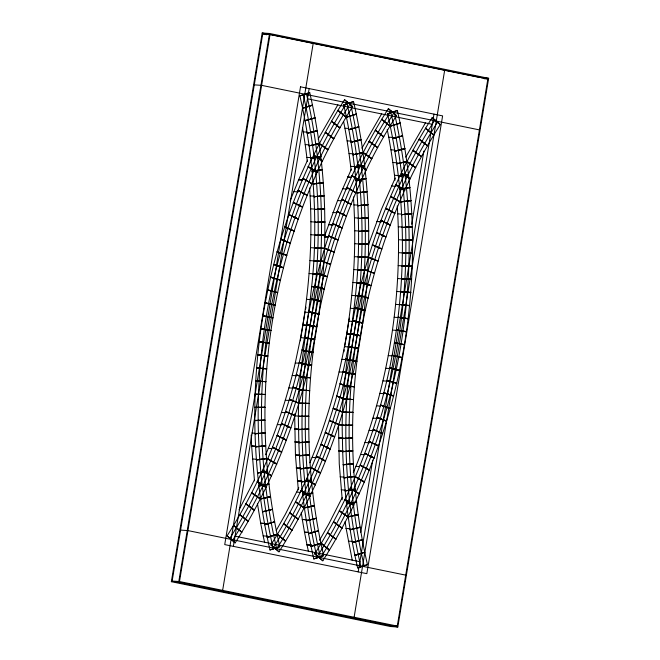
<?xml version="1.0" encoding="UTF-8"?>
<svg xmlns="http://www.w3.org/2000/svg" width="660" height="660" viewBox="0 0 660 660"><rect width="100%" height="100%" fill="white"/><g stroke="black" fill="none" stroke-linecap="round" stroke-linejoin="round"><path stroke-width="0.99" d="M254.793 420.544C253.861 308.038 284.138 194.824 344.57 99.635L352.654 106.648C270.773 235.752 245.536 398.12 279.807 546.694L270.006 550.052C260.23 507.606 255.189 464.095 254.793 420.544L264.94 420.164L254.793 420.387M298.303 489.819L295.441 454.954L294.69 415.899M298.617 429.503C296.216 368.42 312.708 308.888 314.416 248.077C316.156 196.993 311.363 145.679 299.887 95.857L309.688 92.499C328.465 173.332 329.414 257.878 314.779 339.463C304.516 411.262 307.337 484.96 323.623 555.662L313.83 559.02C304.054 516.574 299.013 473.055 298.617 429.503L308.764 429.132L298.617 429.355M305.291 429.256C305.027 394.721 307.717 360.162 313.335 326.081M300.778 337.772C309.581 288.42 313.013 238.037 309.606 187.984M342.226 499.768L339.265 463.914L338.514 424.768L343.101 425.065M342.441 438.471C340.04 377.388 356.532 317.848 358.24 257.045C359.98 205.961 355.187 154.638 343.712 104.825L353.512 101.467C372.289 182.3 373.238 266.846 358.603 348.43C348.34 420.222 351.161 493.928 367.447 564.622L357.654 567.98C347.878 525.533 342.837 482.023 342.441 438.471L352.588 438.091L342.441 438.314M344.594 346.789L344.586 346.838C351.351 308.534 355.096 269.659 354.709 230.744M353.323 472.651C388.369 388.74 403.186 296.604 397.254 205.912M412.516 253.242L402.369 253.16C402.955 206.332 398.046 159.431 387.536 113.784L397.337 110.426C432.407 262.507 406.576 428.703 322.765 560.843L314.688 553.831C371.432 464.467 400.966 358.792 402.369 253.16L412.516 252.937M294.739 413.812L294.69 415.8L299.277 416.204M300.366 340.832L300.63 338.861M343.934 351.772L344.19 349.8M310.101 325.421C297.388 402.394 299.566 481.849 317.097 557.898M310.183 325.438C317.204 282.843 319.646 239.514 317.443 196.399M313.417 326.098C326.123 249.125 323.945 169.669 306.421 93.621M171.352 581.699L262.193 33L269.527 33.478L488.647 78.301L397.807 627L390.472 626.521L171.352 581.699L178.695 582.186L397.807 627M172.144 581.056L262.721 33.916L270.064 34.403L487.856 78.944L397.279 626.084L389.936 625.597L172.144 581.056L179.487 581.534L397.279 626.084M178.695 582.186L269.527 33.478M179.487 581.534L270.064 34.403M222.643 590.362L313.219 43.23M233.359 546.364L309.144 88.588M360.764 532.273L372.71 460.103M411.757 224.268L423.868 151.082M358.19 571.89L433.975 114.122M354.115 617.257L444.691 70.117M295.276 362.95L300.597 337.689L305.036 312.064M314.424 339.85L304.549 337.367C316.816 256.542 344.355 177.68 388.393 108.603L396.478 115.615C353.331 183.265 326.428 260.535 314.457 339.702C300.927 411.568 274.362 481.132 235.125 542.916L227.04 535.904C265.378 475.538 291.332 407.583 304.549 337.367L314.482 339.553M309.878 462.792C328.853 417.475 341.418 369.641 348.843 321.123M358.248 348.818L348.373 346.335C360.64 265.501 388.179 186.64 432.217 117.562L440.303 124.575C397.155 192.233 370.252 269.495 358.281 348.67C344.751 420.536 318.186 490.099 278.941 551.884L270.864 544.871C309.202 484.506 335.156 416.542 348.373 346.335L358.306 348.521M305.613 309.136L306.001 307.189M349.049 320.05L349.437 318.103M364.724 297.049C344.239 385.044 343.802 477.708 364.097 565.768M265.675 454.723C278.124 425.048 287.917 394.276 295.276 362.95L298.947 363.19M364.724 297.049C379.153 235.29 403.507 175.75 437.539 122.182M336.451 409.662C366.391 310.885 370.243 204.278 347.061 103.678M336.451 409.662C321.733 458.048 300.745 504.562 273.628 547.264M351.392 169.092L337.557 200.541L324.349 236.742L328.02 236.981M368.486 244.769L381.381 209.509L395.216 178.06M290.152 200.755L298.658 179.767L307.568 160.132M254.562 479.638L239.085 509.759M276.243 530.417L285.252 514.511L298.807 487.723M342.21 497.566L329.076 523.471L319.58 540.21M318.087 139.177L337.887 104.783M361.911 148.145L381.711 113.751M405.735 157.105L425.535 122.71M347.267 101.97C264.099 233.104 238.466 398.029 273.273 548.938M349.891 104.255C267.349 234.399 241.915 398.071 276.449 547.841M391.091 110.938C347.391 179.553 319.918 257.854 307.931 338.167C294.608 408.944 268.455 477.452 229.804 538.304M393.715 113.215C350.311 181.368 323.037 259.157 311.149 338.926C297.726 410.239 271.367 479.267 232.427 540.581M434.915 119.897C351.747 251.031 326.114 415.957 360.921 566.857M276.251 549.541C359.42 418.415 385.044 253.489 350.245 102.581M317.452 556.231C399.993 426.088 425.428 262.408 390.885 112.637M320.075 558.509C403.243 427.375 428.868 262.457 394.07 111.548M299.887 95.857L309.721 92.647M312.493 105.311L302.602 108.232L312.436 105.022M343.712 104.825L353.546 101.607M356.317 114.279L346.426 117.191L356.26 113.982M387.536 113.784L397.37 110.575M400.141 123.238L390.25 126.159L400.084 122.95M267.259 537.537L277.093 534.328L267.201 537.24M269.973 549.912L279.807 546.694M311.083 546.496L320.917 543.287L311.025 546.208M313.797 558.871L323.623 555.662M354.907 555.464L364.733 552.247L354.849 555.167M357.621 567.831L367.447 564.622M302.602 108.232L312.469 105.163M346.426 117.191L356.284 114.13M390.25 126.159L400.108 123.09M267.226 537.389L277.093 534.328M311.05 546.356L320.917 543.287M354.874 555.316L364.733 552.247M314.993 118.066L305.044 120.689L314.935 117.769M358.817 127.025L348.868 129.649L358.76 126.736M402.641 135.993L392.692 138.617L402.584 135.696M264.759 524.783L274.642 521.87L264.701 524.494M308.575 533.75L318.466 530.83L308.525 533.453M352.399 542.71L362.29 539.789L352.349 542.421M305.044 120.689L314.968 117.917M348.868 129.649L358.792 126.877M392.692 138.617L402.616 135.844M264.726 524.642L274.642 521.87M308.55 533.602L318.466 530.83M352.374 542.561L362.29 539.789M317.212 130.894L307.222 133.221L317.163 130.597M361.036 139.854L351.046 142.18L360.987 139.557M404.861 148.822L394.87 151.148L404.811 148.525M262.523 511.954L272.473 509.33L262.482 511.665M306.347 520.921L316.297 518.298L306.306 520.624M350.171 529.881L360.121 527.257L350.13 529.584M307.222 133.221L317.188 130.746M351.046 142.18L361.012 139.706M394.87 151.148L404.836 148.673M262.498 511.813L272.473 509.33M306.322 520.773L316.297 518.298M350.147 529.732L360.121 527.257M319.159 143.789L309.119 145.819L319.118 143.492M362.983 152.757L352.943 154.786L362.942 152.46M406.799 161.716L396.767 163.746L406.758 161.419M260.576 499.059L270.567 496.733L260.535 498.762M304.4 508.027L314.391 505.7L304.359 507.73M348.224 516.986L358.215 514.66L348.183 516.689M309.119 145.819L319.135 143.641M352.943 154.786L362.959 152.608M396.767 163.746L406.783 161.568M260.56 498.91L270.567 496.733M304.375 507.878L314.391 505.7M348.2 516.838L358.215 514.66M320.818 156.75L310.753 158.482L320.785 156.453M364.642 165.718L354.577 167.442L364.609 165.412M408.466 174.677L398.392 176.41L408.433 174.38M258.91 486.106L268.942 484.077L258.877 485.801M302.734 495.066L312.766 493.036L302.701 494.769M346.558 504.034L356.59 501.996L346.525 503.728M310.753 158.482L320.801 156.601M354.577 167.442L364.625 165.561M398.392 176.41L408.449 174.529M258.893 485.958L268.942 484.077M302.717 494.917L312.766 493.036M346.533 503.877L356.59 501.996M322.204 169.76L312.106 171.196L322.171 169.463M366.028 178.728L355.93 180.155L365.995 178.423M409.843 187.688L399.745 189.123L409.819 187.39M257.524 473.096L267.589 471.364L257.491 472.791M301.348 482.056L311.413 480.323L301.315 481.759M345.172 491.023L355.237 489.291L345.139 490.718M312.106 171.196L322.187 169.612M355.93 180.155L366.011 178.571M399.745 189.123L409.835 187.539M257.507 472.939L267.589 471.364M301.331 481.907L311.413 480.323M345.155 490.867L355.237 489.291M323.301 182.82L313.178 183.95L323.276 182.515M367.125 191.779L357.002 192.91L367.1 191.482M410.949 200.747L400.826 201.877L410.924 200.442M256.418 460.036L266.516 458.609L256.393 459.739M300.242 469.004L310.34 467.569L300.217 468.699M344.066 477.964L354.164 476.536L344.041 477.667M313.178 183.95L323.293 182.663M357.002 192.91L367.117 191.631M400.826 201.877L410.941 200.59M256.402 459.888L266.516 458.609M300.226 468.856L310.34 467.569M344.05 477.815L354.164 476.536M324.118 195.913L313.978 196.738L324.101 195.607M367.942 204.872L357.802 205.697L367.925 204.567M411.766 213.832L401.626 214.665L411.749 213.535M255.593 446.952L265.716 445.822L255.577 446.647M299.417 455.911L309.532 454.781L299.401 455.606M343.241 464.871L353.356 463.741L343.225 464.574M313.978 196.738L324.109 195.756M357.802 205.697L367.933 204.724M401.626 214.665L411.757 213.683M255.585 446.795L265.716 445.822M299.409 455.763L309.532 454.781M343.233 464.722L353.356 463.741M324.654 209.03L314.507 209.55L324.637 208.725M368.47 217.99L358.33 218.518L368.462 217.684M412.294 226.958L402.154 227.477L412.286 226.652M255.049 433.826L265.188 433.001L255.04 433.529M298.873 442.794L309.012 441.969L298.864 442.489M342.697 451.754L352.836 450.928L342.688 451.457M314.507 209.55L324.646 208.874M358.33 218.518L368.47 217.841M402.154 227.477L412.294 226.801M255.049 433.678L265.188 433.001M298.873 442.645L309.012 441.969M342.697 451.605L352.836 450.928M324.901 222.164L314.754 222.387L324.901 221.859M368.725 231.124L358.578 231.355L368.717 230.827M412.549 240.091L402.402 240.314L412.541 239.786M254.793 420.692L264.94 420.164M298.617 429.66L308.764 429.132M342.441 438.619L352.588 438.091M314.754 222.387L324.901 222.016M358.578 231.355L368.725 230.975M402.402 240.314L412.549 239.943M324.868 235.315L314.721 235.232L324.868 235.01M368.692 244.274L358.545 244.2L368.692 243.969M254.826 407.542L264.974 407.319L254.826 407.245M298.642 416.51L308.789 416.287L298.65 416.204M342.466 425.469L352.613 425.246L342.474 425.172M314.721 235.232L324.868 235.158M358.545 244.2L368.692 244.126M402.369 253.16L412.516 253.085M254.826 407.393L264.974 407.319M298.65 416.361L308.789 416.287M342.466 425.32L352.613 425.246M324.646 248.176L334.15 252.12L324.563 248.465L314.416 248.077L324.563 248.16M368.47 257.144L377.974 261.079L368.387 257.425L358.24 257.045L368.387 257.12M412.195 266.384L402.064 266.005L412.203 266.087M255.131 394.399L265.279 394.474L255.148 394.094M298.955 403.359L309.103 403.441L298.963 403.054L289.369 399.399L298.873 403.342M342.779 412.318L352.927 412.401L342.787 412.022L333.185 408.367L342.697 412.302M314.416 248.077L324.555 248.309M358.24 257.045L368.379 257.276M402.064 266.005L412.203 266.236M255.139 394.243L265.279 394.474M309.103 403.441L298.963 403.21L289.369 399.399M352.927 412.401L342.787 412.17L333.185 408.367M323.945 261.608L313.83 260.923L323.969 261.302M367.768 270.567L357.654 269.882L367.785 270.262M411.592 279.535L401.478 278.85L411.609 279.229M255.725 381.249L265.864 381.637L255.742 380.952M299.549 390.217L309.68 390.596L299.566 389.911M343.373 399.176L353.504 399.564L343.39 398.879M313.83 260.923L323.961 261.451M357.654 269.882L367.785 270.418M401.478 278.85L411.609 279.378M255.733 381.1L265.864 381.637M299.558 390.068L309.68 390.596M343.382 399.028L353.504 399.564M481.305 77.814L488.647 78.301M484.184 78.705L486.94 78.886M254.29 84.868L261.632 85.354L479.416 129.896M343.596 121.456L344.924 128.221L348.596 128.461M387.23 129.459L388.748 137.181L393.335 137.486M302.618 128.007L303.286 131.893L306.958 132.132M344.924 128.221L347.111 140.852L351.697 141.157M388.748 137.189L390.935 149.82L394.606 150.059M303.295 131.893L305.209 144.589L308.88 144.837M347.111 140.861L349.033 153.557L353.62 153.854M390.935 149.82L392.857 162.517L397.444 162.822M305.209 144.598L306.85 157.352L311.438 157.657M349.033 153.557L350.674 166.32L354.337 166.559M392.857 162.525L394.49 175.279L399.085 175.585M347.671 177.012L351.343 177.251M347.63 177.103L351.301 177.342M298.675 179.718L302.346 179.957M298.642 179.809L302.305 180.048M391.454 186.062L396.082 186.277M342.457 188.776L347.086 188.983M293.716 191.631L298.345 191.837M310.101 195.921L314.688 196.218M337.54 200.59L341.245 200.739M353.43 196.952L353.925 204.88L357.596 205.12M397.749 213.848L401.42 214.087M310.637 208.84L315.224 209.137M332.879 212.545L336.584 212.693M353.925 204.889L354.453 217.8L359.048 218.105M376.736 221.413L381.323 221.719M376.703 221.512L381.29 221.809M398.277 226.768L401.948 227.007M310.885 221.776L315.472 222.082M328.498 224.532L333.085 224.837M328.465 224.631L333.052 224.928M358.38 230.983L354.709 230.736L354.453 217.808M398.533 239.704L403.12 240.001M310.852 234.729L315.439 235.026M324.316 236.833L327.987 237.072M354.676 243.688L358.347 243.928M398.5 252.648L403.087 252.953M310.546 247.673L314.218 247.921M354.37 256.641L358.957 256.938M398.195 265.601L401.858 265.84M309.952 260.617L314.539 260.923M353.776 269.585L358.363 269.89M397.6 278.545L401.272 278.792M309.086 273.553L312.757 273.793M352.91 282.513L357.497 282.81M396.734 291.481L401.321 291.778M351.763 295.424L356.35 295.721M395.587 304.384L399.259 304.623M306.521 299.335L310.192 299.574M350.344 308.294L354.932 308.599M394.168 317.262L398.755 317.559M304.821 312.172L309.408 312.469M348.645 321.131L352.316 321.37M392.469 330.099L397.056 330.396M307.428 325.256L302.759 324.935L307.337 325.289M346.591 333.853L351.178 334.15M346.574 333.952L351.17 334.199M300.597 337.689L304.268 337.928M344.421 346.649L349.008 346.954M388.245 355.616L391.908 355.855M341.897 359.32L346.483 359.617M385.721 368.28L389.392 368.519M339.1 371.91L343.687 372.215M382.924 380.878L387.511 381.175M292.215 375.466L296.802 375.763M379.863 393.393L384.45 393.69M288.882 387.89L293.477 388.195M376.53 405.817L380.201 406.057M285.293 400.216L288.956 400.463M372.941 418.143L377.528 418.448M281.432 412.442L285.103 412.682M338.514 424.867L343.101 425.164M369.08 430.369L373.667 430.675M277.315 424.553L281.902 424.858M294.657 428.852L298.328 429.091M294.657 428.951L298.328 429.19M338.481 437.811L343.068 438.116M338.481 437.91L343.068 438.215M252.004 432.985L254.76 433.265M364.963 442.481L369.55 442.786M294.913 441.886L299.5 442.183M294.913 441.986L299.5 442.282M338.728 450.846L343.324 451.151M338.737 450.945L343.324 451.25M251.617 445.937L256.204 446.242M251.171 435.006L251.617 445.987L255.296 446.284M268.307 448.412L271.978 448.651M360.583 454.476L364.254 454.715M295.441 454.905L300.028 455.202M295.449 455.004L300.036 455.301M312.13 457.38L316.717 457.677M252.434 458.931L256.105 459.269M355.954 466.339L359.626 466.579M296.249 467.89L300.844 468.196M296.257 467.989L300.844 468.295M340.073 476.858L343.745 477.097M297.346 480.851L301.933 481.148M297.355 480.95L301.942 481.247M341.171 489.811L345.766 490.215M296.736 492.121L300.407 492.368M301.274 512.581L302.305 519.469L306.892 519.717M302.321 519.519L306.908 519.816M345.089 521.54L346.129 528.429L349.792 528.619M346.137 528.479L349.808 528.718M260.683 523.182L265.271 523.487M257.45 503.613L260.692 523.231L265.287 523.586M304.507 532.15L308.179 532.389M302.305 519.469L304.516 532.199L308.195 532.488M180.584 530.104L187.918 530.582L405.71 575.132M348.332 541.109L352.918 541.414M260.692 523.231L263.175 535.887L267.77 536.233M304.516 532.199L306.999 544.846L311.578 545.102M307.007 544.896L311.594 545.201M323.062 274.733L312.972 273.743L323.087 274.428M366.886 283.693L356.796 282.711L366.911 283.396M410.71 292.661L400.62 291.671L410.734 292.355M256.608 368.123L266.722 368.808L256.625 367.826M300.432 377.091L310.546 377.776L300.448 376.786M344.256 386.05L354.37 386.735L344.272 385.745M312.972 273.743L323.078 274.585M356.796 282.711L366.902 283.544M400.62 291.671L410.726 292.512M256.616 367.975L266.722 368.808M300.44 376.934L310.546 377.776M344.264 385.902L354.37 386.735M321.899 287.834L311.834 286.547L321.932 287.537M365.722 296.802L355.658 295.515L365.755 296.497M409.546 305.762L399.481 304.474L409.571 305.464M257.763 355.022L267.861 356.004L257.796 354.717M301.587 363.982L311.677 364.972L301.62 363.685M345.411 372.95L355.501 373.931L345.444 372.644M311.834 286.547L321.915 287.686M355.658 295.515L365.739 296.653M399.481 304.474L409.563 305.613M257.779 354.865L267.861 356.004M301.603 363.833L311.677 364.972M345.427 372.793L355.501 373.931M320.447 300.911L310.423 299.318L320.488 300.613M364.27 309.87L354.247 308.286L364.312 309.573M408.094 318.838L398.071 317.245L408.136 318.533M259.207 341.946L269.272 343.233L259.24 341.641M303.031 350.905L313.096 352.192L303.064 350.608M346.855 359.873L356.92 361.16L346.888 359.568M310.423 299.318L320.471 300.762M354.247 308.286L364.295 309.721M398.071 317.245L408.119 318.689M259.223 341.798L269.272 343.233M303.047 350.757L313.096 352.192M346.871 359.725L356.92 361.16M318.722 313.945L308.74 312.056L318.763 313.64M362.546 322.905L352.564 321.016L362.587 322.608M406.37 331.873L396.388 329.983L406.411 331.567M260.931 328.911L270.955 330.503L260.972 328.614M304.755 337.879L314.779 339.463L304.796 337.573M348.579 346.838L358.603 348.43L348.62 346.541M308.74 312.056L318.747 313.797M352.564 321.016L362.571 322.757M396.388 329.983L406.387 331.716M260.947 328.762L270.955 330.503M304.772 337.722L314.779 339.463M348.596 346.69L358.603 348.43M262.927 315.925L272.918 317.815L262.977 315.628M316.709 326.923L306.776 324.745L316.759 326.626M306.751 324.893L316.734 326.774L306.801 324.588M360.533 335.89L350.6 333.704L360.583 335.593M350.575 333.853L360.558 335.742L350.625 333.556M404.357 344.85L394.424 342.664L404.407 344.553M262.193 33L480.298 77.608M263.728 34.122L266.755 34.741M307.461 98.777L432.292 124.311M262.952 315.777L272.918 317.815M306.776 324.745L316.734 326.774M350.6 333.704L360.558 335.742M394.424 342.664L404.382 344.701M235.051 536.176L359.882 561.701M352.861 320.925L362.794 323.111L352.918 320.628M309.037 311.965L318.97 314.152L309.094 311.668M265.213 302.998L275.146 305.184L265.271 302.701M402.072 357.778L392.197 355.295L402.13 357.481M352.885 320.776L362.794 323.111M309.061 311.817L318.97 314.152M265.238 302.849L275.146 305.184M392.197 355.295L402.105 357.629M348.373 346.335L358.281 348.67M304.549 337.367L314.457 339.702M355.418 308.063L365.293 310.546L355.476 307.766M311.594 299.096L321.469 301.579L311.652 298.807M267.77 290.136L277.646 292.619L267.836 289.839M399.506 370.639L389.689 367.859L399.572 370.342M355.682 361.68L345.865 358.9L355.748 361.383M311.858 352.712L302.041 349.94L311.924 352.415M355.443 307.915L365.293 310.546M311.627 298.947L321.469 301.579M267.803 289.988L277.646 292.619M389.689 367.859L399.539 370.491M345.865 358.9L355.715 361.531M302.041 349.94L311.891 352.564M358.248 295.276L368.065 298.048L358.322 294.979M314.424 286.308L324.241 289.088L314.498 286.019M270.6 277.349L280.417 280.12L270.674 277.051M396.668 383.427L386.917 380.358L396.734 383.138M352.844 374.467L343.101 371.39L352.91 374.171M309.02 365.5L299.277 362.431L309.086 365.211M358.281 295.127L368.065 298.048M314.457 286.159L324.241 289.088M270.633 277.2L280.417 280.12M386.917 380.358L396.701 383.278M343.101 371.39L352.877 374.319M299.277 362.431L309.053 365.359M361.358 282.562L371.101 285.64L361.433 282.274M317.534 273.603L327.277 276.672L317.608 273.314M273.71 264.635L283.453 267.712L273.784 264.346M393.558 396.132L383.881 392.774L393.632 395.843M349.734 387.173L340.057 383.807L349.808 386.884M305.91 378.205L296.233 374.847L305.984 377.916M361.391 282.422L371.101 285.64M317.567 273.454L327.277 276.672M273.743 264.495L283.453 267.712M383.881 392.774L393.591 395.992M340.057 383.807L349.767 387.024M296.233 374.847L305.943 378.064M364.733 269.948L374.41 273.314L364.815 269.659M320.909 260.98L330.586 264.346L320.991 260.692M277.084 252.021L286.762 255.387L277.167 251.732M390.167 408.746L380.581 405.1L390.25 408.457M346.343 399.787L336.757 396.132L346.426 399.498M302.519 390.827L292.933 387.173L302.602 390.538M364.774 269.8L374.41 273.314M320.95 260.84L330.586 264.346M277.126 251.873L286.762 255.387M380.581 405.1L390.209 408.606M336.757 396.132L346.393 399.647M292.933 387.173L302.569 390.679M280.739 239.498L290.326 243.152L280.822 239.217M386.512 421.27L377.008 417.326L386.603 420.981M368.428 257.284L377.974 261.079M324.604 248.317L334.15 252.12M280.78 239.357L290.326 243.152M377.008 417.326L386.562 421.121M372.298 245.017L381.802 248.952L372.388 244.728M328.474 236.049L337.978 239.992L328.564 235.768M284.65 227.089L294.154 231.025L284.74 226.801M382.594 433.678L373.18 429.454L382.693 433.397M338.77 424.718L329.365 420.494L338.869 424.43M294.946 415.75L285.541 411.526L295.045 415.47M372.339 244.868L381.802 248.952M328.523 235.909L337.978 239.992M284.699 226.941L294.154 231.025M373.18 429.454L382.643 433.537M329.365 420.494L338.819 424.578M285.541 411.526L294.995 415.61M376.48 232.716L385.885 236.94L376.579 232.435M332.656 223.748L342.061 227.972L332.755 223.468M288.832 214.789L298.238 219.013L288.932 214.508M378.411 445.978L369.097 441.474L378.51 445.698M334.587 437.011L325.273 432.506L334.686 436.73M290.763 428.051L281.449 423.547L290.862 427.771M376.522 232.576L385.885 236.94M332.698 223.608L342.061 227.972M288.882 214.648L298.238 219.013M369.097 441.474L378.46 445.838M325.273 432.506L334.637 436.87M281.449 423.547L290.812 427.911M380.919 220.539L390.233 225.043L381.026 220.258M337.095 211.571L346.409 216.076L337.202 211.291M293.271 202.612L302.585 207.116L293.378 202.331M373.964 458.147L364.757 453.37L374.072 457.875M330.14 449.188L320.933 444.403L330.248 448.907M286.316 440.228L277.109 435.443L286.423 439.948M380.968 220.399L390.233 225.043M337.144 211.431L346.409 216.076M293.32 202.471L302.585 207.116M364.757 453.37L374.014 458.015M320.933 444.403L330.198 449.047M277.109 435.443L286.374 440.088M385.621 208.486L394.828 213.271L385.729 208.213M341.798 199.526L351.004 204.311L341.905 199.246M297.974 190.558L307.18 195.343L298.081 190.286M369.262 470.192L360.162 465.135L369.369 469.92M325.438 461.233L316.338 456.175L325.545 460.96M281.614 452.273L272.514 447.208L281.721 451.993M385.671 208.345L394.828 213.271M341.847 199.386L351.004 204.311M298.023 190.426L307.18 195.343M360.162 465.135L369.311 470.06M316.338 456.175L325.487 461.092M272.514 447.208L281.671 452.133M390.572 196.581L399.671 201.638L390.687 196.3M346.748 187.613L355.847 192.67L346.871 187.341M302.923 178.654L312.023 183.711L303.047 178.381M364.295 482.105L355.319 476.767L364.411 481.833M320.471 473.137L311.495 467.808L320.587 472.865M276.647 464.178L267.671 458.848L276.763 463.906M390.629 196.441L399.671 201.638M346.805 187.473L355.847 192.67M302.981 178.513L312.023 183.711M355.319 476.767L364.353 481.965M311.495 467.808L320.529 473.005M267.671 458.848L276.705 464.038M395.786 184.808L404.761 190.146L395.909 184.544M351.962 175.849L360.938 181.178L352.085 175.576M308.137 166.889L317.113 172.219L308.261 166.617M359.081 493.861L350.229 488.26L359.205 493.597M315.257 484.902L306.405 479.3L315.381 484.63M271.433 475.942L262.581 470.341L271.557 475.67M395.843 184.676L404.761 190.146M352.019 175.717L360.938 181.178M308.195 166.749L317.113 172.219M350.229 488.26L359.147 493.73M306.405 479.3L315.323 484.77M262.581 470.341L271.499 475.802M401.239 173.2L410.099 178.802L401.371 172.936M357.415 164.233L366.275 169.834L357.547 163.969M313.591 155.273L322.451 160.875L313.723 155.009M353.62 505.478L344.891 499.603L353.743 505.205M309.796 496.51L301.067 490.644L309.92 496.246M265.972 487.55L257.243 481.684L266.096 487.286M401.305 173.069L410.099 178.802M357.481 164.101L366.275 169.834M313.657 155.141L322.451 160.875M344.891 499.603L353.686 505.345M301.067 490.644L309.862 496.378M257.243 481.684L266.038 487.418M406.948 161.749L415.668 167.615L407.08 161.486M363.124 152.782L371.844 158.648L363.256 152.526M319.3 143.822L328.02 149.688L319.432 143.558M347.911 516.92L339.314 510.79L348.043 516.664M304.087 507.961L295.49 501.831L304.219 507.697M260.263 498.993L251.666 492.871L260.395 498.737M407.014 161.618L415.668 167.615M363.19 152.65L371.844 158.648M319.366 143.69L328.02 149.688M339.314 510.79L347.977 516.796M295.49 501.831L304.153 507.829M251.666 492.871L260.329 498.869M412.888 150.463L421.484 156.593L413.028 150.208M369.064 141.496L377.66 147.625L369.204 141.24M325.24 132.536L333.836 138.666L325.38 132.28M341.954 528.206L333.506 521.821L342.094 527.942M298.13 519.238L289.682 512.853L298.271 518.983M254.306 510.279L245.858 503.893L254.446 510.023M412.962 150.331L421.484 156.593M369.138 141.372L377.66 147.625M325.314 132.404L333.836 138.666M333.506 521.821L342.028 528.074M289.682 512.853L298.204 519.115M245.858 503.893L254.38 510.147M419.075 139.351L427.531 145.736L419.215 139.095M375.251 130.391L383.707 136.777L375.4 130.136M331.427 121.424L339.883 127.809L331.576 121.176M335.767 539.311L327.459 532.669L335.915 539.055M291.943 530.343L283.635 523.702L292.091 530.095M248.119 521.384L239.811 514.742L248.267 521.128M419.149 139.227L427.531 145.736M375.325 130.259L383.707 136.777M331.501 121.3L339.883 127.809M327.459 532.669L335.841 539.187M283.635 523.702L292.017 530.219M239.811 514.742L248.193 521.26M425.494 128.428L433.802 135.069L425.642 128.172M381.67 119.46L389.977 126.101L381.818 119.212M337.846 110.5L346.153 117.142L337.994 110.253M329.34 550.234L321.189 543.345L329.497 549.986M285.516 541.266L277.365 534.377L285.673 541.018M241.7 532.307L233.541 525.418L241.849 532.059M425.568 128.296L433.802 135.069M381.744 119.336L389.977 126.101M337.92 110.377L346.153 117.142M321.189 543.345L329.423 550.11M277.365 534.377L285.599 541.142M233.541 525.418L241.774 532.183M432.143 117.686L440.303 124.575M388.319 108.727L396.478 115.615M344.495 99.759L352.654 106.648M314.688 553.831L322.847 560.719M270.864 544.871L279.023 551.76M227.04 535.904L235.199 542.792M303.237 94.71C310.926 128.114 315.645 162.179 317.443 196.399M352.308 560.579L346.129 528.429M320.273 556.809C310.654 515.006 305.687 472.147 305.291 429.264M306.999 544.846L308.484 551.611M263.175 535.887L264.66 542.652M394.498 175.288L395.018 180.213M350.674 166.32L351.087 170.263M306.85 157.361L307.263 161.304M254.479 480.851L251.617 445.987M300.514 86.823L224.73 544.599L366.828 573.655L442.612 115.888L300.514 86.823"/></g></svg>
